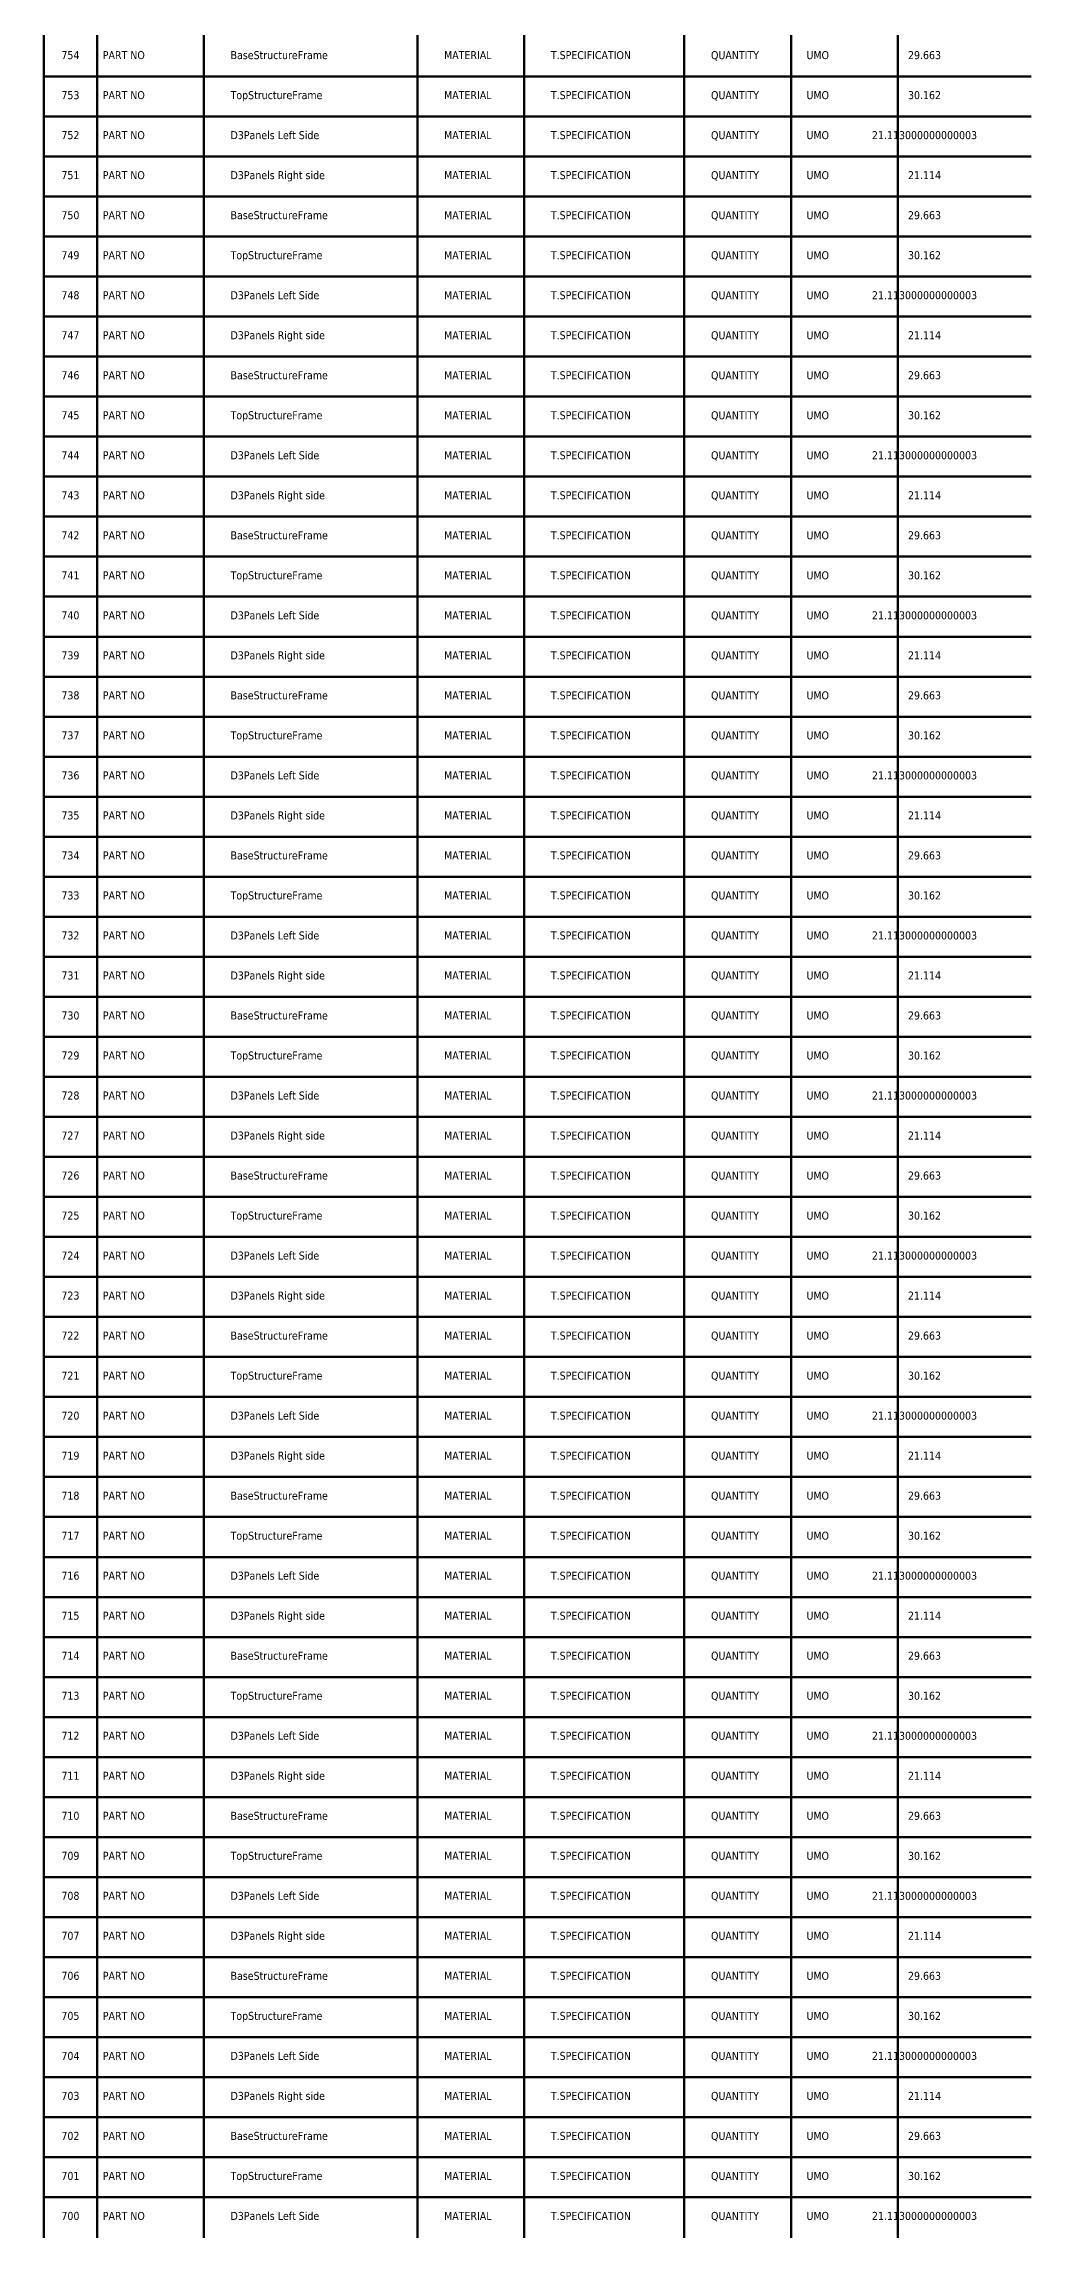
# Model space of a CAD drawing. Header units: metres. Extents: x 849 to 1219, y 30 to 13120.
# Drawn here: x 849 to 1219, y 10663 to 11482 of the extents above; entities that cross this region are included whole.
import ezdxf
from ezdxf.enums import TextEntityAlignment as Align

# ---------------------------------------------------------------- set-up
doc = ezdxf.new("R2010")
doc.units = ezdxf.units.M
doc.layers.add('Default', color=7, linetype='Continuous', lineweight=50, true_color=0x000000)
doc.styles.add('Default', font='tahoma.ttf')

msp = doc.modelspace()

# ---------------------------------------------------------------- linework, layer by layer
at = {"layer": 'Default'}
for p, q in [((849, 160), (849, 13120)), ((869, 13120), (869, 160)), ((909, 13120), (909, 160)), ((989, 13120), (989, 160)), ((1029, 13120), (1029, 160)), ((1089, 13120), (1089, 160)), ((1129, 13120), (1129, 160)), ((1169, 13120), (1169, 160)), ((849, 11470), (1219, 11470)), ((849, 11455), (1219, 11455)), ((849, 11440), (1219, 11440)), ((849, 11425), (1219, 11425)), ((849, 11410), (1219, 11410)), ((849, 11395), (1219, 11395)), ((849, 11380), (1219, 11380)), ((849, 11365), (1219, 11365)), ((849, 11350), (1219, 11350)), ((849, 11335), (1219, 11335)), ((849, 11320), (1219, 11320)), ((849, 11305), (1219, 11305)), ((849, 11290), (1219, 11290)), ((849, 11275), (1219, 11275)), ((849, 11260), (1219, 11260)), ((849, 11245), (1219, 11245)), ((849, 11230), (1219, 11230)), ((849, 11215), (1219, 11215)), ((849, 11200), (1219, 11200)), ((849, 11185), (1219, 11185)), ((849, 11170), (1219, 11170)), ((849, 11155), (1219, 11155)), ((849, 11140), (1219, 11140)), ((849, 11125), (1219, 11125)), ((849, 11110), (1219, 11110)), ((849, 11095), (1219, 11095)), ((849, 11080), (1219, 11080)), ((849, 11065), (1219, 11065)), ((849, 11050), (1219, 11050)), ((849, 11035), (1219, 11035)), ((849, 11020), (1219, 11020)), ((849, 11005), (1219, 11005)), ((849, 10990), (1219, 10990)), ((849, 10975), (1219, 10975)), ((849, 10960), (1219, 10960)), ((849, 10945), (1219, 10945)), ((849, 10930), (1219, 10930)), ((849, 10915), (1219, 10915)), ((849, 10900), (1219, 10900)), ((849, 10885), (1219, 10885)), ((849, 10870), (1219, 10870)), ((849, 10855), (1219, 10855)), ((849, 10840), (1219, 10840)), ((849, 10825), (1219, 10825)), ((849, 10810), (1219, 10810)), ((849, 10795), (1219, 10795)), ((849, 10780), (1219, 10780)), ((849, 10765), (1219, 10765)), ((849, 10750), (1219, 10750)), ((849, 10735), (1219, 10735)), ((849, 10720), (1219, 10720)), ((849, 10705), (1219, 10705)), ((849, 10690), (1219, 10690)), ((849, 10675), (1219, 10675))]:
    msp.add_line(p, q, dxfattribs=at)

# ---------------------------------------------------------------- texts
at = {"layer": 'Default', "style": 'Default'}
for s, p in [('754', (859, 11478)), ('PART NO', (879, 11478)), ('UMO', (1139, 11478)), ('29.663', (1179, 11478)), ('753', (859, 11463)), ('PART NO', (879, 11463)), ('UMO', (1139, 11463)), ('30.162', (1179, 11463)), ('752', (859, 11448)), ('PART NO', (879, 11448)), ('UMO', (1139, 11448)), ('21.113000000000003', (1179, 11448)), ('751', (859, 11433)), ('PART NO', (879, 11433)), ('UMO', (1139, 11433)), ('21.114', (1179, 11433)), ('750', (859, 11418)), ('PART NO', (879, 11418)), ('UMO', (1139, 11418)), ('29.663', (1179, 11418)), ('749', (859, 11403)), ('PART NO', (879, 11403)), ('UMO', (1139, 11403)), ('30.162', (1179, 11403)), ('748', (859, 11388)), ('PART NO', (879, 11388)), ('UMO', (1139, 11388)), ('21.113000000000003', (1179, 11388)), ('747', (859, 11373)), ('PART NO', (879, 11373)), ('UMO', (1139, 11373)), ('21.114', (1179, 11373)), ('746', (859, 11358)), ('PART NO', (879, 11358)), ('UMO', (1139, 11358)), ('29.663', (1179, 11358)), ('745', (859, 11343)), ('PART NO', (879, 11343)), ('UMO', (1139, 11343)), ('30.162', (1179, 11343)), ('744', (859, 11328)), ('PART NO', (879, 11328)), ('UMO', (1139, 11328)), ('21.113000000000003', (1179, 11328)), ('743', (859, 11313)), ('PART NO', (879, 11313)), ('UMO', (1139, 11313)), ('21.114', (1179, 11313)), ('742', (859, 11298)), ('PART NO', (879, 11298)), ('UMO', (1139, 11298)), ('29.663', (1179, 11298)), ('741', (859, 11283)), ('PART NO', (879, 11283)), ('UMO', (1139, 11283)), ('30.162', (1179, 11283)), ('740', (859, 11268)), ('PART NO', (879, 11268)), ('UMO', (1139, 11268)), ('21.113000000000003', (1179, 11268)), ('739', (859, 11253)), ('PART NO', (879, 11253)), ('UMO', (1139, 11253)), ('21.114', (1179, 11253)), ('738', (859, 11238)), ('PART NO', (879, 11238)), ('UMO', (1139, 11238)), ('29.663', (1179, 11238)), ('737', (859, 11223)), ('PART NO', (879, 11223)), ('UMO', (1139, 11223)), ('30.162', (1179, 11223)), ('736', (859, 11208)), ('PART NO', (879, 11208)), ('UMO', (1139, 11208)), ('21.113000000000003', (1179, 11208)), ('735', (859, 11193)), ('PART NO', (879, 11193)), ('UMO', (1139, 11193)), ('21.114', (1179, 11193)), ('734', (859, 11178)), ('PART NO', (879, 11178)), ('UMO', (1139, 11178)), ('29.663', (1179, 11178)), ('733', (859, 11163)), ('PART NO', (879, 11163)), ('UMO', (1139, 11163)), ('30.162', (1179, 11163)), ('732', (859, 11148)), ('PART NO', (879, 11148)), ('UMO', (1139, 11148)), ('21.113000000000003', (1179, 11148)), ('731', (859, 11133)), ('PART NO', (879, 11133)), ('UMO', (1139, 11133)), ('21.114', (1179, 11133)), ('730', (859, 11118)), ('PART NO', (879, 11118)), ('UMO', (1139, 11118)), ('29.663', (1179, 11118)), ('729', (859, 11103)), ('PART NO', (879, 11103)), ('UMO', (1139, 11103)), ('30.162', (1179, 11103)), ('728', (859, 11088)), ('PART NO', (879, 11088)), ('UMO', (1139, 11088)), ('21.113000000000003', (1179, 11088)), ('727', (859, 11073)), ('PART NO', (879, 11073)), ('UMO', (1139, 11073)), ('21.114', (1179, 11073)), ('726', (859, 11058)), ('PART NO', (879, 11058)), ('UMO', (1139, 11058)), ('29.663', (1179, 11058)), ('725', (859, 11043)), ('PART NO', (879, 11043)), ('UMO', (1139, 11043)), ('30.162', (1179, 11043)), ('724', (859, 11028)), ('PART NO', (879, 11028)), ('UMO', (1139, 11028)), ('21.113000000000003', (1179, 11028)), ('723', (859, 11013)), ('PART NO', (879, 11013)), ('UMO', (1139, 11013)), ('21.114', (1179, 11013)), ('722', (859, 10998)), ('PART NO', (879, 10998)), ('UMO', (1139, 10998)), ('29.663', (1179, 10998)), ('721', (859, 10983)), ('PART NO', (879, 10983)), ('UMO', (1139, 10983)), ('30.162', (1179, 10983)), ('720', (859, 10968)), ('PART NO', (879, 10968)), ('UMO', (1139, 10968)), ('21.113000000000003', (1179, 10968)), ('719', (859, 10953)), ('PART NO', (879, 10953)), ('UMO', (1139, 10953)), ('21.114', (1179, 10953)), ('718', (859, 10938)), ('PART NO', (879, 10938)), ('UMO', (1139, 10938)), ('29.663', (1179, 10938)), ('717', (859, 10923)), ('PART NO', (879, 10923)), ('UMO', (1139, 10923)), ('30.162', (1179, 10923)), ('716', (859, 10908)), ('PART NO', (879, 10908)), ('UMO', (1139, 10908)), ('21.113000000000003', (1179, 10908)), ('715', (859, 10893)), ('PART NO', (879, 10893)), ('UMO', (1139, 10893)), ('21.114', (1179, 10893)), ('714', (859, 10878)), ('PART NO', (879, 10878)), ('UMO', (1139, 10878)), ('29.663', (1179, 10878)), ('713', (859, 10863)), ('PART NO', (879, 10863)), ('UMO', (1139, 10863)), ('30.162', (1179, 10863)), ('712', (859, 10848)), ('PART NO', (879, 10848)), ('UMO', (1139, 10848)), ('21.113000000000003', (1179, 10848)), ('711', (859, 10833)), ('PART NO', (879, 10833)), ('UMO', (1139, 10833)), ('21.114', (1179, 10833)), ('710', (859, 10818)), ('PART NO', (879, 10818)), ('UMO', (1139, 10818)), ('29.663', (1179, 10818)), ('709', (859, 10803)), ('PART NO', (879, 10803)), ('UMO', (1139, 10803)), ('30.162', (1179, 10803)), ('708', (859, 10788)), ('PART NO', (879, 10788)), ('UMO', (1139, 10788)), ('21.113000000000003', (1179, 10788)), ('707', (859, 10773)), ('PART NO', (879, 10773)), ('UMO', (1139, 10773)), ('21.114', (1179, 10773)), ('706', (859, 10758)), ('PART NO', (879, 10758)), ('UMO', (1139, 10758)), ('29.663', (1179, 10758)), ('705', (859, 10743)), ('PART NO', (879, 10743)), ('UMO', (1139, 10743)), ('30.162', (1179, 10743)), ('704', (859, 10728)), ('PART NO', (879, 10728)), ('UMO', (1139, 10728)), ('21.113000000000003', (1179, 10728)), ('703', (859, 10713)), ('PART NO', (879, 10713)), ('UMO', (1139, 10713)), ('21.114', (1179, 10713)), ('702', (859, 10698)), ('PART NO', (879, 10698)), ('UMO', (1139, 10698)), ('29.663', (1179, 10698)), ('701', (859, 10683)), ('PART NO', (879, 10683)), ('UMO', (1139, 10683)), ('30.162', (1179, 10683)), ('700', (859, 10668)), ('PART NO', (879, 10668)), ('UMO', (1139, 10668)), ('21.113000000000003', (1179, 10668))]:
    msp.add_text(s, height=3, dxfattribs=at).set_placement(p, align=Align.MIDDLE_CENTER)
for s, p in [('BaseStructureFrame', (919, 11478)), ('MATERIAL', (999, 11478)), ('T.SPECIFICATION', (1039, 11478)), ('QUANTITY', (1099, 11478)), ('TopStructureFrame', (919, 11463)), ('MATERIAL', (999, 11463)), ('T.SPECIFICATION', (1039, 11463)), ('QUANTITY', (1099, 11463)), ('D3Panels Left Side', (919, 11448)), ('MATERIAL', (999, 11448)), ('T.SPECIFICATION', (1039, 11448)), ('QUANTITY', (1099, 11448)), ('D3Panels Right side', (919, 11433)), ('MATERIAL', (999, 11433)), ('T.SPECIFICATION', (1039, 11433)), ('QUANTITY', (1099, 11433)), ('BaseStructureFrame', (919, 11418)), ('MATERIAL', (999, 11418)), ('T.SPECIFICATION', (1039, 11418)), ('QUANTITY', (1099, 11418)), ('TopStructureFrame', (919, 11403)), ('T.SPECIFICATION', (1039, 11403)), ('QUANTITY', (1099, 11403)), ('MATERIAL', (999, 11403)), ('D3Panels Left Side', (919, 11388)), ('MATERIAL', (999, 11388)), ('T.SPECIFICATION', (1039, 11388)), ('QUANTITY', (1099, 11388)), ('D3Panels Right side', (919, 11373)), ('MATERIAL', (999, 11373)), ('T.SPECIFICATION', (1039, 11373)), ('QUANTITY', (1099, 11373)), ('BaseStructureFrame', (919, 11358)), ('MATERIAL', (999, 11358)), ('T.SPECIFICATION', (1039, 11358)), ('QUANTITY', (1099, 11358)), ('TopStructureFrame', (919, 11343)), ('MATERIAL', (999, 11343)), ('T.SPECIFICATION', (1039, 11343)), ('QUANTITY', (1099, 11343)), ('D3Panels Left Side', (919, 11328)), ('MATERIAL', (999, 11328)), ('T.SPECIFICATION', (1039, 11328)), ('QUANTITY', (1099, 11328)), ('D3Panels Right side', (919, 11313)), ('MATERIAL', (999, 11313)), ('T.SPECIFICATION', (1039, 11313)), ('QUANTITY', (1099, 11313)), ('BaseStructureFrame', (919, 11298)), ('MATERIAL', (999, 11298)), ('T.SPECIFICATION', (1039, 11298)), ('QUANTITY', (1099, 11298)), ('TopStructureFrame', (919, 11283)), ('MATERIAL', (999, 11283)), ('T.SPECIFICATION', (1039, 11283)), ('QUANTITY', (1099, 11283)), ('D3Panels Left Side', (919, 11268)), ('MATERIAL', (999, 11268)), ('T.SPECIFICATION', (1039, 11268)), ('QUANTITY', (1099, 11268)), ('D3Panels Right side', (919, 11253)), ('MATERIAL', (999, 11253)), ('T.SPECIFICATION', (1039, 11253)), ('QUANTITY', (1099, 11253)), ('BaseStructureFrame', (919, 11238)), ('MATERIAL', (999, 11238)), ('T.SPECIFICATION', (1039, 11238)), ('QUANTITY', (1099, 11238)), ('TopStructureFrame', (919, 11223)), ('MATERIAL', (999, 11223)), ('T.SPECIFICATION', (1039, 11223)), ('QUANTITY', (1099, 11223)), ('D3Panels Left Side', (919, 11208)), ('MATERIAL', (999, 11208)), ('T.SPECIFICATION', (1039, 11208)), ('QUANTITY', (1099, 11208)), ('D3Panels Right side', (919, 11193)), ('MATERIAL', (999, 11193)), ('T.SPECIFICATION', (1039, 11193)), ('QUANTITY', (1099, 11193)), ('BaseStructureFrame', (919, 11178)), ('MATERIAL', (999, 11178)), ('T.SPECIFICATION', (1039, 11178)), ('QUANTITY', (1099, 11178)), ('TopStructureFrame', (919, 11163)), ('MATERIAL', (999, 11163)), ('T.SPECIFICATION', (1039, 11163)), ('QUANTITY', (1099, 11163)), ('D3Panels Left Side', (919, 11148)), ('MATERIAL', (999, 11148)), ('T.SPECIFICATION', (1039, 11148)), ('QUANTITY', (1099, 11148)), ('D3Panels Right side', (919, 11133)), ('MATERIAL', (999, 11133)), ('T.SPECIFICATION', (1039, 11133)), ('QUANTITY', (1099, 11133)), ('BaseStructureFrame', (919, 11118)), ('MATERIAL', (999, 11118)), ('T.SPECIFICATION', (1039, 11118)), ('QUANTITY', (1099, 11118)), ('TopStructureFrame', (919, 11103)), ('MATERIAL', (999, 11103)), ('T.SPECIFICATION', (1039, 11103)), ('QUANTITY', (1099, 11103)), ('D3Panels Left Side', (919, 11088)), ('MATERIAL', (999, 11088)), ('T.SPECIFICATION', (1039, 11088)), ('QUANTITY', (1099, 11088)), ('D3Panels Right side', (919, 11073)), ('MATERIAL', (999, 11073)), ('T.SPECIFICATION', (1039, 11073)), ('QUANTITY', (1099, 11073)), ('BaseStructureFrame', (919, 11058)), ('MATERIAL', (999, 11058)), ('T.SPECIFICATION', (1039, 11058)), ('QUANTITY', (1099, 11058)), ('TopStructureFrame', (919, 11043)), ('MATERIAL', (999, 11043)), ('T.SPECIFICATION', (1039, 11043)), ('QUANTITY', (1099, 11043)), ('D3Panels Left Side', (919, 11028)), ('MATERIAL', (999, 11028)), ('T.SPECIFICATION', (1039, 11028)), ('QUANTITY', (1099, 11028)), ('D3Panels Right side', (919, 11013)), ('MATERIAL', (999, 11013)), ('T.SPECIFICATION', (1039, 11013)), ('QUANTITY', (1099, 11013)), ('BaseStructureFrame', (919, 10998)), ('MATERIAL', (999, 10998)), ('T.SPECIFICATION', (1039, 10998)), ('QUANTITY', (1099, 10998)), ('TopStructureFrame', (919, 10983)), ('MATERIAL', (999, 10983)), ('T.SPECIFICATION', (1039, 10983)), ('QUANTITY', (1099, 10983)), ('D3Panels Left Side', (919, 10968)), ('MATERIAL', (999, 10968)), ('T.SPECIFICATION', (1039, 10968)), ('QUANTITY', (1099, 10968)), ('D3Panels Right side', (919, 10953)), ('MATERIAL', (999, 10953)), ('T.SPECIFICATION', (1039, 10953)), ('QUANTITY', (1099, 10953)), ('BaseStructureFrame', (919, 10938)), ('MATERIAL', (999, 10938)), ('T.SPECIFICATION', (1039, 10938)), ('QUANTITY', (1099, 10938)), ('TopStructureFrame', (919, 10923)), ('MATERIAL', (999, 10923)), ('T.SPECIFICATION', (1039, 10923)), ('QUANTITY', (1099, 10923)), ('D3Panels Left Side', (919, 10908)), ('MATERIAL', (999, 10908)), ('T.SPECIFICATION', (1039, 10908)), ('QUANTITY', (1099, 10908)), ('D3Panels Right side', (919, 10893)), ('MATERIAL', (999, 10893)), ('T.SPECIFICATION', (1039, 10893)), ('QUANTITY', (1099, 10893)), ('BaseStructureFrame', (919, 10878)), ('MATERIAL', (999, 10878)), ('T.SPECIFICATION', (1039, 10878)), ('QUANTITY', (1099, 10878)), ('TopStructureFrame', (919, 10863)), ('MATERIAL', (999, 10863)), ('T.SPECIFICATION', (1039, 10863)), ('QUANTITY', (1099, 10863)), ('D3Panels Left Side', (919, 10848)), ('MATERIAL', (999, 10848)), ('T.SPECIFICATION', (1039, 10848)), ('QUANTITY', (1099, 10848)), ('D3Panels Right side', (919, 10833)), ('MATERIAL', (999, 10833)), ('T.SPECIFICATION', (1039, 10833)), ('QUANTITY', (1099, 10833)), ('BaseStructureFrame', (919, 10818)), ('MATERIAL', (999, 10818)), ('T.SPECIFICATION', (1039, 10818)), ('QUANTITY', (1099, 10818)), ('TopStructureFrame', (919, 10803)), ('MATERIAL', (999, 10803)), ('T.SPECIFICATION', (1039, 10803)), ('QUANTITY', (1099, 10803)), ('D3Panels Left Side', (919, 10788)), ('MATERIAL', (999, 10788)), ('T.SPECIFICATION', (1039, 10788)), ('QUANTITY', (1099, 10788)), ('D3Panels Right side', (919, 10773)), ('MATERIAL', (999, 10773)), ('T.SPECIFICATION', (1039, 10773)), ('QUANTITY', (1099, 10773)), ('BaseStructureFrame', (919, 10758)), ('MATERIAL', (999, 10758)), ('T.SPECIFICATION', (1039, 10758)), ('QUANTITY', (1099, 10758)), ('TopStructureFrame', (919, 10743)), ('MATERIAL', (999, 10743)), ('T.SPECIFICATION', (1039, 10743)), ('QUANTITY', (1099, 10743)), ('D3Panels Left Side', (919, 10728)), ('MATERIAL', (999, 10728)), ('T.SPECIFICATION', (1039, 10728)), ('QUANTITY', (1099, 10728)), ('D3Panels Right side', (919, 10713)), ('MATERIAL', (999, 10713)), ('T.SPECIFICATION', (1039, 10713)), ('QUANTITY', (1099, 10713)), ('BaseStructureFrame', (919, 10698)), ('MATERIAL', (999, 10698)), ('T.SPECIFICATION', (1039, 10698)), ('QUANTITY', (1099, 10698)), ('TopStructureFrame', (919, 10683)), ('MATERIAL', (999, 10683)), ('T.SPECIFICATION', (1039, 10683)), ('QUANTITY', (1099, 10683)), ('D3Panels Left Side', (919, 10668)), ('MATERIAL', (999, 10668)), ('T.SPECIFICATION', (1039, 10668)), ('QUANTITY', (1099, 10668))]:
    msp.add_text(s, height=3, dxfattribs=at).set_placement(p, align=Align.MIDDLE_LEFT)

doc.saveas('drawing.dxf')
